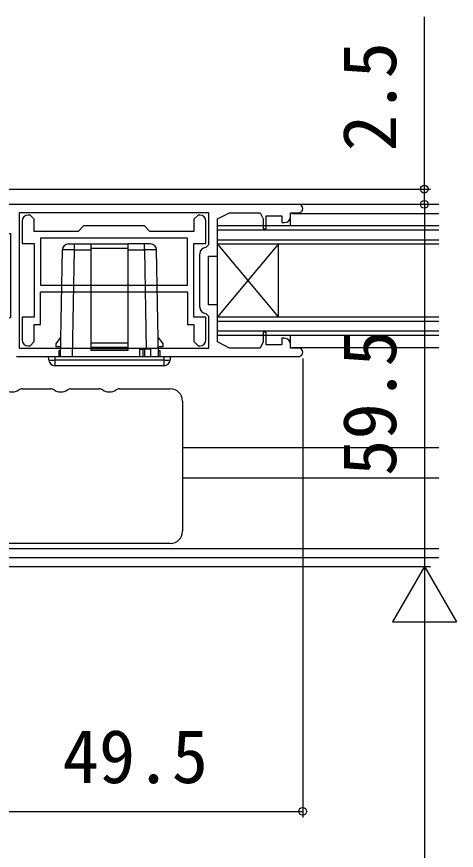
# Model space of a CAD drawing. Units: millimetres, scale not verified. Extents: x -525 to 525, y -782 to 777.
# Drawn here: x 121 to 193.2, y 236.7 to 373.6 of the extents above; entities that cross this region are included whole.
import ezdxf
from ezdxf.enums import TextEntityAlignment as Align

# ---------------------------------------------------------------- set-up
doc = ezdxf.new("R2010")
doc.units = ezdxf.units.MM
doc.header["$LTSCALE"] = 4
for name, color, linetype in [('0-2_YKK_11', 7, 'Continuous'), ('0-3_YKK_12', 2, 'Continuous'), ('0-4_YKK_13', 4, 'Continuous'), ('0-6_YKK_D', 6, 'Continuous')]:
    doc.layers.add(name, color=color, linetype=linetype)
doc.styles.add('ＭＳ ゴシック', font='')
doc.styles.get('ＭＳ ゴシック').set_extended_font_data('MS Gothic')

msp = doc.modelspace()

# ---------------------------------------------------------------- linework, layer by layer
at = {"layer": '0-2_YKK_11'}
for p, q in [((151.098, 325.9), (151.098, 334.7)), ((120.998, 317.8), (167.298, 317.8))]:
    msp.add_line(p, q, dxfattribs=at)
for points in [[(167.298, 342.8), (109.998, 342.8), (108.998, 341.8), (108.998, 338.7), (110.798, 336.9), (111.398, 336.9), (111.398, 338), (119.998, 338), (119.998, 324.2), (117.998, 323.2), (111.398, 323.2), (111.398, 324.3), (110.798, 324.3), (109.998, 323.5), (109.998, 322.8)], [(152.598, 341.4), (121.398, 341.4), (121.398, 319.2), (152.598, 319.2), (152.598, 324.4), (152.098, 324.9)], [(151.098, 341.05), (150.798, 341.05), (150.098, 340.35), (150.098, 338.35), (142.898, 338.35), (141.998, 339.25), (131.998, 339.25), (131.098, 338.35), (123.898, 338.35), (123.898, 340.35), (123.198, 341.05), (122.898, 341.05)], [(152.098, 335.7), (152.598, 336.2), (152.598, 341.4)], [(164.998, 320.8), (164.598, 320.8), (164.598, 319.7), (161.998, 319.7), (161.998, 321.8), (161.498, 321.8), (161.498, 320.2), (160.998, 319.2), (155.998, 319.2), (153.998, 320.2), (153.998, 326.3), (152.498, 326.3), (152.498, 334.3), (153.998, 334.3), (153.998, 340.4), (155.998, 341.4), (160.998, 341.4), (161.498, 340.4), (161.498, 338.8), (161.998, 338.8), (161.998, 340.9), (164.598, 340.9), (164.598, 339.8), (164.998, 339.8)], [(165.998, 340.8), (165.998, 341.4), (167.298, 341.4)], [(121.898, 340.05), (121.898, 336.35), (123.898, 336.35), (123.898, 324.25), (121.898, 324.25), (121.898, 320.55)], [(152.098, 320.55), (152.098, 324.25), (150.098, 324.25), (150.098, 336.35), (152.098, 336.35), (152.098, 340.05)], [(122.898, 319.55), (123.198, 319.55), (123.898, 320.25), (123.898, 323.05), (124.898, 323.05), (124.898, 328.45)], [(124.898, 328.45), (149.098, 328.45), (149.098, 323.05), (150.098, 323.05), (150.098, 320.25), (150.798, 319.55), (151.098, 319.55)], [(167.298, 319.2), (165.998, 319.2), (165.998, 319.8)]]:
    msp.add_lwpolyline(points, dxfattribs=at)
msp.add_lwpolyline([(149.098, 337.25), (124.898, 337.25), (124.898, 329.55), (149.098, 329.55)], close=True, dxfattribs=at)
for centre, radius, start, end in [((167.298, 342.1), 0.7, 269.99999, 90.00001), ((122.898, 340.05), 1, 90.00001, 179.99999), ((151.098, 340.05), 1, 0.00001, 89.99999), ((164.998, 340.8), 1, 270.00001, 359.99999), ((152.098, 334.7), 1, 90.00001, 179.99999), ((152.098, 325.9), 1, 180.00001, 269.99999), ((122.898, 320.55), 1, 180.00001, 269.99999), ((151.098, 320.55), 1, 270.00001, 359.99999), ((164.998, 319.8), 1, 0.00001, 89.99999), ((167.298, 318.5), 0.7, 269.99999, 90.00001)]:
    msp.add_arc(centre, radius, start, end, dxfattribs=at)
at = {"layer": '0-3_YKK_12'}
for p, q in [((190.382, 342.8), (108, 342.8)), ((166.198, 341.3), (190.382, 341.3)), ((165.998, 339.3), (165.998, 340.773)), ((153.998, 339.3), (190.382, 339.3)), ((153.998, 321.3), (153.998, 339.3)), ((153.998, 338.6), (190.382, 338.6)), ((153.998, 337), (190.382, 337)), ((153.998, 336.3), (190.382, 336.3)), ((163.998, 324.3), (153.998, 336.3)), ((163.998, 336.3), (153.998, 324.3)), ((163.998, 324.3), (163.998, 336.3)), ((153.998, 324.3), (190.382, 324.3)), ((153.998, 323.6), (190.382, 323.6)), ((153.998, 322), (190.382, 322)), ((153.998, 321.3), (190.382, 321.3)), ((165.998, 319.7), (165.998, 321.3)), ((166.198, 319.3), (190.382, 319.3)), ((190.382, 302.8), (148.24, 302.8)), ((190.382, 297.8), (148.24, 297.8)), ((108.24, 286.3), (190.382, 286.3)), ((108.24, 284.8), (190.382, 284.8))]:
    msp.add_line(p, q, dxfattribs=at)
at = {"layer": '0-4_YKK_13'}
for p, q in [((130.504, 335.335), (130.504, 336.3)), ((141.993, 335.335), (141.993, 336.3)), ((128.198, 317.8), (128.504, 335.317)), ((144.298, 317.8), (143.993, 335.317)), ((139.248, 319.283), (133.248, 319.283)), ((139.248, 318.836), (133.248, 318.836)), ((141.248, 319), (141.748, 319)), ((141.248, 317.8), (141.248, 319)), ((142.048, 317.8), (142.048, 319)), ((127.281, 317.239), (127.281, 316.3)), ((145.216, 316.3), (145.216, 317.239)), ((145.216, 316.3), (127.281, 316.3)), ((121.911, 312.5), (126.569, 312.5)), ((129.911, 312.5), (134.569, 312.5)), ((137.911, 312.5), (146.24, 312.5)), ((148.24, 310.5), (148.24, 306.523)), ((148.24, 306.523), (148.24, 293.077)), ((148.24, 293.077), (148.24, 289.1)), ((146.24, 287.1), (110.24, 287.1))]:
    msp.add_line(p, q, dxfattribs=at)
for points in [[(129.504, 336.3), (130.504, 336.3), (133.248, 336.3)], [(139.248, 320.002), (139.248, 319.283), (139.248, 318.836), (139.248, 318.8), (133.248, 318.8), (133.248, 318.836), (133.248, 319.283), (133.248, 320.002), (133.248, 335.559), (133.248, 336.3), (139.248, 336.3), (139.248, 335.559), (133.248, 335.559)], [(139.248, 335.559), (139.248, 320.002), (133.248, 320.002)], [(142.993, 336.3), (141.993, 336.3), (139.248, 336.3)], [(130.197, 317.8), (130.504, 335.335), (133.248, 335.335)], [(139.248, 335.335), (141.993, 335.335), (142.278, 319)], [(128.226, 319.4), (127.498, 319.4), (127.498, 319.9), (128.198, 320.9), (128.252, 320.9)], [(144.244, 320.9), (144.298, 320.9), (144.998, 319.9), (144.998, 319.4), (144.27, 319.4)], [(126.283, 317.239), (126.248, 317.8), (127.247, 317.8), (127.281, 317.239), (145.216, 317.239), (145.25, 317.8)], [(127.247, 317.8), (145.25, 317.8), (146.248, 317.8), (146.214, 317.239)], [(127.998, 317.8), (127.998, 318.8), (128.216, 318.8)], [(143.048, 317.8), (143.048, 319), (142.048, 319), (141.748, 319), (141.748, 317.8)], [(144.281, 318.8), (144.498, 318.8), (144.498, 317.8)]]:
    msp.add_lwpolyline(points, dxfattribs=at)
for centre, radius, start, end in [((129.504, 335.3), 1, 89.99998, 178.99998), ((142.993, 335.3), 1, 0.99998, 89.99998), ((127.281, 317.3), 1, 183.49999, 270), ((126.782, 321.344), 4.135, 263.06853, 276.93147), ((145.216, 317.3), 1, 270, 356.50001), ((145.715, 321.344), 4.135, 263.06853, 276.93147), ((120.24, 314), 2, 236.44269, 303.55731), ((121.898, 311.5), 1, 90, 123.55731), ((126.582, 311.5), 1, 56.44269, 90), ((128.24, 314), 2, 236.44269, 303.55731), ((129.898, 311.5), 1, 90, 123.55731), ((134.582, 311.5), 1, 56.44269, 90), ((136.24, 314), 2, 236.44269, 303.55731), ((137.898, 311.5), 1, 90, 123.55731), ((146.24, 310.5), 2, 0, 90), ((146.24, 289.1), 2, 270, 0)]:
    msp.add_arc(centre, radius, start, end, dxfattribs=at)
for centre, major_axis, start_param, end_param in [((130.504, 335.3), (-2, 0.017), 4.7128458, 6.283033), ((141.993, 335.3), (2, 0.017), 0.0001523, 1.5703396)]:
    msp.add_ellipse(centre, major_axis=major_axis, ratio=0.017446, start_param=start_param, end_param=end_param, dxfattribs=at)
at = {"layer": '0-6_YKK_D'}
for p, q in [((187.998, 345.3), (187.998, 373.627)), ((104, 345.3), (188.998, 345.3)), ((187.998, 342.8), (187.998, 345.3)), ((187.998, 342.8), (187.998, 283.3)), ((187.998, 342.8), (187.998, 340.25)), ((168, 317.5), (168, 242.1)), ((104, 283.3), (188.998, 283.3)), ((118.887, 283.3), (188.998, 283.3)), ((187.998, 283.3), (182.748, 274.207)), ((187.998, 283.3), (193.248, 274.207)), ((187.998, 283.3), (187.998, 265.113)), ((182.748, 274.207), (193.248, 274.207)), ((187.998, 272.8), (187.998, -104.199)), ((118.5, 243.1), (168, 243.1))]:
    msp.add_line(p, q, dxfattribs=at)
for centre in [(187.998, 345.3), (187.998, 342.8), (187.998, 342.8), (168, 243.1)]:
    msp.add_circle(centre, 0.637, dxfattribs=at)

# ---------------------------------------------------------------- texts
at = {"layer": '0-6_YKK_D', "style": 'ＭＳ ゴシック'}
for s, p in [('2.5', (185.998, 351.514)), ('59.5', (185.998, 298.186))]:
    msp.add_text(s, height=8.798, rotation=90, dxfattribs=at).set_placement(p, align=Align.BOTTOM_LEFT)
msp.add_text('49.5', height=8.798, dxfattribs=at).set_placement((128.523, 245.1), align=Align.BOTTOM_LEFT)

doc.saveas('drawing.dxf')
